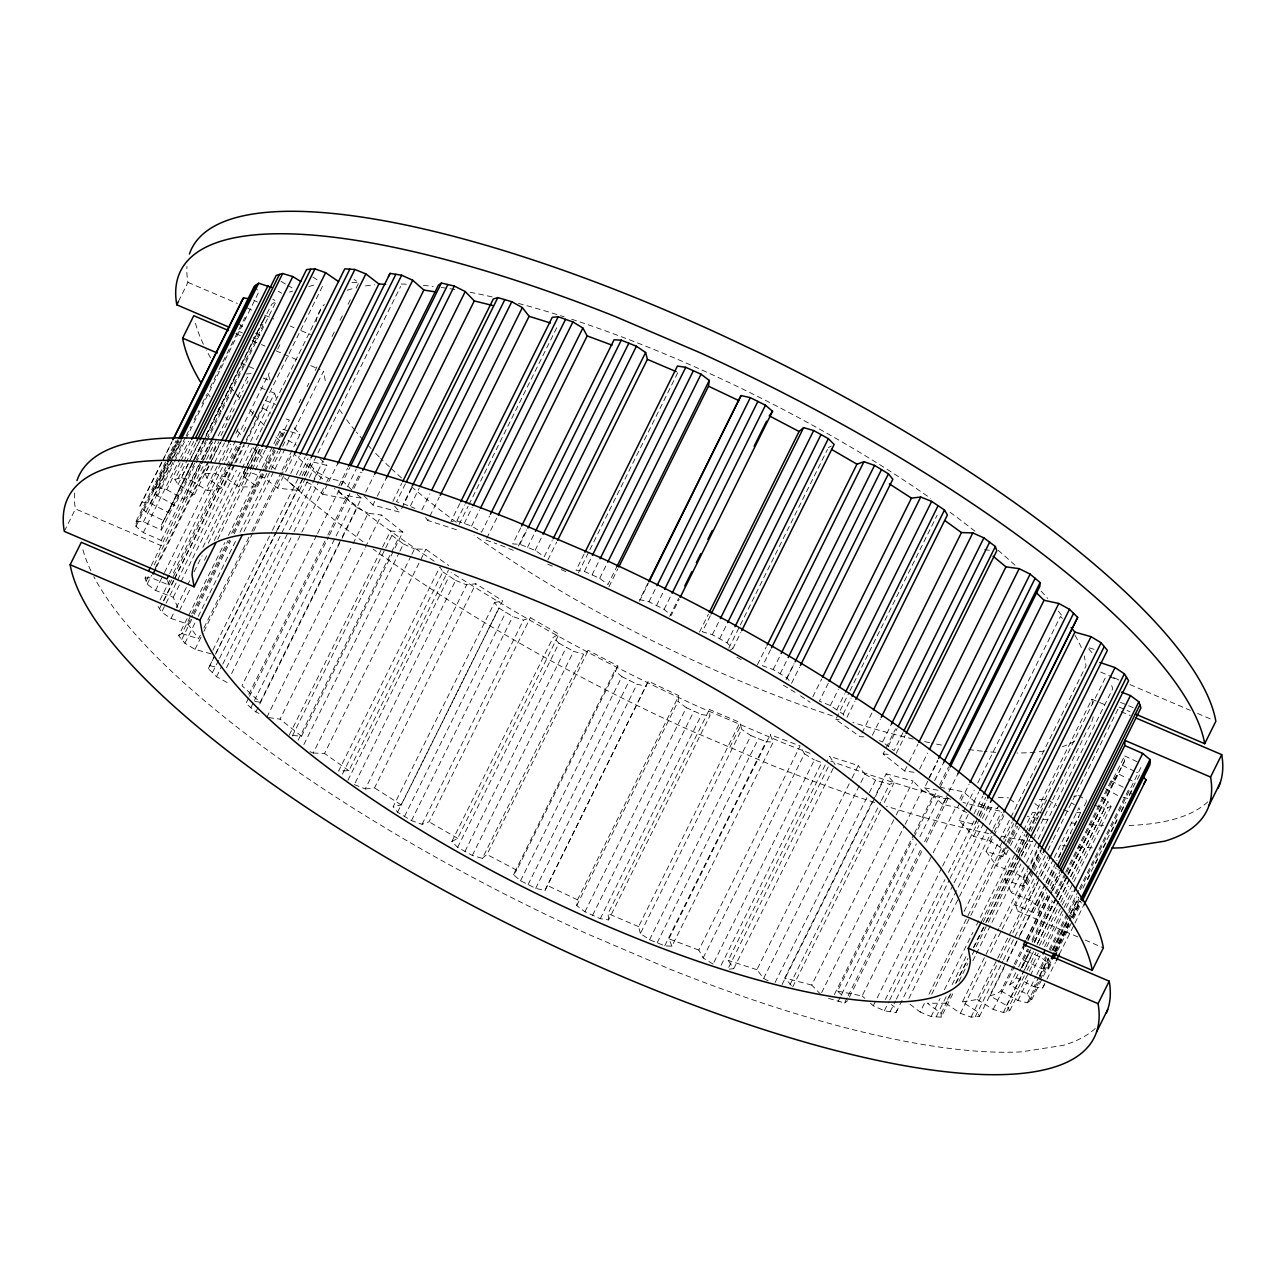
<?xml version="1.0" encoding="UTF-8"?>
<svg xmlns="http://www.w3.org/2000/svg" width="1286" height="1286" viewBox="0 0 1286 1286"><rect width="100%" height="100%" fill="white"/><g stroke="black" fill="none" stroke-linecap="round" stroke-linejoin="round"><path stroke-width="0.75" stroke-dasharray="5 3.75" d="M74.508 493.02A569.569 158.901 26.4 0 0 75.44 508.935L161.136 545.634L161.216 540.441L143.293 532.565L135.994 526.44L136.075 521.264L176.086 440.68M136.075 521.264L143.485 521.778L161.393 530.089L161.489 524.897L205.037 437.16M206.419 434.797L265.077 316.613L262.81 320.761L262.73 325.953L207.609 436.967M1021.679 968.004L1023.19 965.239L1023.27 960.047L1028.607 949.309M1023.543 944.503L1023.447 949.695L1041.371 957.572L1048.669 963.696L1048.588 968.872L1041.194 968.358L1023.27 960.047M1068.521 873.917L1124.511 761.103L1124.607 755.911L1138.946 762.566M329.457 535.153L347.236 499.338L347.445 495.657L361.495 498.148L341.931 537.548M671.935 946.207L668.881 938.796L770.218 734.676L773.272 742.07L671.935 946.207L664.733 945.837L649.575 939.745L640.38 933.507L741.717 729.387L739.932 722.491L709.406 709.47L709.92 715.82L608.583 919.94L600.257 918.686L584.953 911.79L576.723 905.569L577.494 899.798L678.831 695.678L648.337 681.178L544.959 890.459L535.683 888.353L520.541 880.781L513.452 874.705L614.788 670.569L618.1 666.052L588.265 650.362L583.699 654.236L482.363 858.373L472.316 855.447L457.655 847.361L451.852 841.542L553.173 637.406L558.96 634.207L530.379 617.666L523.402 620.173L512.776 616.492L498.904 608.053L494.483 602.62L393.162 806.74L397.567 812.189L411.456 820.613L422.065 824.294L429.042 821.802L530.379 617.666M576.723 905.569L678.06 701.433L678.831 695.678M544.959 890.459L648.337 681.178M870.493 1003.289L873.274 1005.748L884.334 1010.78L895.956 1012.612L897.483 1009.542L891.423 1004.559M998.804 805.406L997.293 808.476L985.671 806.644L974.611 801.612L963.455 791.806L940.725 787.402M64.3 531.375L75.44 508.935M178.497 301.342L187.933 282.341A569.569 158.901 26.4 0 1 186.984 266.427M193.977 459.858L163.756 520.75L145.945 512.037L139.901 506.154L172.147 441.42M139.901 506.154L161.714 462.622M162.615 460.822L171.488 442.931M136.043 523.852L168.032 459.391M168.932 457.591L177.822 439.683M206.065 442.593L174.944 505.269L157.615 495.93L152.954 490.4L166.28 463.539M167.18 461.754L177.838 440.262M135.994 526.44L168.884 460.195M169.768 458.395L178.658 440.487M155.156 488.889L167.598 463.828M168.482 462.028L179.156 440.551M152.954 490.4L157.342 487.378L180.458 440.825M145.945 512.037L171.713 460.115M172.597 458.33L181.487 440.423M142.167 502.022L150.655 503.405L181.76 440.744M143.485 521.778L174.591 459.102M175.475 457.318L185.248 437.61M186.148 435.825L190.585 426.872M194.138 419.702L198.591 410.748M202.143 403.595L206.596 394.641M210.148 387.472L218.138 371.365M219.038 369.564L226.143 355.241M227.027 353.457L234.148 339.134M235.033 337.334L242.138 323.011M243.038 321.227L244.806 317.642L248.391 319.298M157.615 495.93L173.61 463.699M174.494 461.899L185.168 440.423M186.052 438.622L258.936 291.793L255.448 287.646M143.293 532.565L179.735 459.15M180.635 457.35L188.624 441.243M157.342 487.378L166.762 489.628L180.088 462.767M180.988 460.967L190.762 441.275M220.356 442.416L194.588 494.338L178.079 484.549L174.896 479.485L182.885 463.378M183.785 461.578L194.443 440.101M178.111 478.569L195.89 442.754M174.896 479.485L181.326 477.653L190.215 459.745M191.1 457.945L199.105 441.837M178.079 484.549L188.737 463.056M189.621 461.256L199.41 441.564M205.921 435.359L262.81 320.761M194.861 458.073L205.535 436.581M150.655 503.405L168.273 512.455L203.831 440.825M204.715 439.04L269.61 308.319L271.876 304.171L276.281 301.133L272.809 299.268M161.393 530.089L206.724 438.767M206.95 440.809L276.281 301.133M161.216 540.441L200.327 461.658M201.211 459.858L210.1 441.95M181.326 477.653L191.469 480.707L201.243 460.999M202.143 459.215L211.033 441.307M166.762 489.628L183.737 499.225L200.616 465.194M201.516 463.41L212.174 441.918M177.886 607.603L173.256 597.315L155.574 590.435L147.167 584.182L145.077 578.073L146.861 574.504M151.298 565.551L202.915 461.465M203.751 459.89L212.688 441.773M146.122 581.127L149.674 573.974M154.127 565.02L205.68 461.16M206.564 459.375L247.459 377.007L248.503 380.061L246.719 383.63M147.167 584.182L151.619 575.244M155.172 568.074L217.382 442.722M220.951 435.568L234.277 408.707M238.73 399.753L243.167 390.799M156.554 566.965L209.007 461.32M209.891 459.52L218.781 441.612M233.811 464.905L222.253 488.182L206.901 478.119L205.262 473.65L211.483 461.111M212.383 459.327L221.272 441.42M206.901 478.119L224.552 442.898M155.574 590.435L163.579 574.312M164.463 572.527L228.474 443.59M191.469 480.707L207.448 490.657L230.564 444.104M235.901 433.35L238.553 427.981M277.663 349.197L280.332 343.828M169.639 573.62L224.761 462.59M225.645 460.806L269.321 372.811M160.059 599.903L169.832 580.211M173.385 573.042L225.838 467.397M226.722 465.612L236.495 445.904M243.617 431.582L246.285 426.213M251.606 415.474L254.274 410.105M145.077 578.073L151.234 577.703L169.077 585.114L237.508 447.223M245.24 469.406L243.472 472.991L243.52 476.801L257.409 486.896L238.939 486.928L224.278 476.817L228.731 467.863M229.615 466.079L239.389 446.371M159.496 608.744L173.723 580.082M174.607 578.298L239.501 447.576M163.949 600.433L173.723 580.742M174.607 578.957L229.728 467.927M230.612 466.143L240.386 446.451M234.711 463.105L245.369 441.612M246.253 439.828L323.59 284.045M200.327 635.139L198.542 638.708L188.029 624.192L170.974 618.421L161.618 612.2L176.729 581.754M177.613 579.97L244.276 445.663M245.176 443.879L262.955 408.064L260.833 404.608M173.256 597.315L236.367 470.178M239.919 463.024L249.693 443.332M250.577 441.532L274.577 393.194L269.288 391.121M202.883 547.273L241.125 470.242M242.025 468.442L252.699 446.949M256.252 439.78L322.063 307.193M170.974 618.421L175.41 609.468M176.311 607.683L189.637 580.822M194.073 571.868L202.079 555.745M208.3 543.222L246.526 466.223M247.41 464.423L256.3 446.515M246.124 467.622L256.798 446.129M243.52 476.801L258.647 446.355M238.939 486.928L258.502 447.528M179.574 610.368L190.248 588.875M204.458 560.23L207.126 554.861M214.248 540.538L248.905 470.708M249.805 468.908L259.579 449.216M250.288 469.711L260.962 448.219M217.704 539.284L251.477 471.239M252.361 469.454L263.035 447.962M255.335 470.017L265.109 450.309M211.081 653.867L194.99 649.334L184.895 643.241L178.609 635.67L224.841 542.547M228.394 535.394L261.283 469.133M262.167 467.348L279.946 431.533L283.258 429.411L288.803 431.148M178.609 635.67L181.921 633.548L190.81 615.64M191.71 613.856L228.152 540.441M231.705 533.272L263.71 468.811M264.594 467.027L274.368 447.319M275.252 445.535L283.258 429.411M188.029 624.192L192.466 615.238M193.35 613.454L229.808 540.04M233.361 532.87L276.024 446.917M276.908 445.133L289.35 420.056L283.676 418.143M181.76 639.463L193.302 616.171M194.202 614.386L230.644 540.972M234.197 533.803L276.072 449.296M282.293 436.758L284.962 431.389M299.188 402.743L300.956 399.158M307.177 386.62L308.961 383.051M315.183 370.513L316.967 366.928M332.077 336.482L334.746 331.113M340.067 320.375L342.735 315.006M348.072 304.252L350.74 298.882M356.077 288.144L358.746 282.775L354.116 279.4M305.538 478.006L299.316 490.545L277.567 488.117L264.53 478.054L268.083 470.885M268.983 469.101L277.856 451.193M184.895 643.241L197.337 618.18M198.221 616.38L236.447 539.397M240 532.227L270.221 471.351M271.121 469.551L281.779 448.075M282.663 446.274L285.331 440.905M243.986 531.456L274.207 470.58M275.108 468.779L323.574 371.124L325.647 382.906M203.879 627.97L250.995 533.063M251.879 531.279L281.216 472.187M282.1 470.387L299.879 434.588L293.594 426.984M194.99 649.334L202.995 633.226M203.879 631.426L252.779 532.951M253.663 531.15L291.89 454.151M277.567 488.117L284.672 473.778M285.572 471.994L294.462 454.087M289.864 475.225L287.196 480.594L299.316 490.545M290.749 473.425L299.365 456.032M296.294 474.855L305.184 456.948M212.865 650.282L271.523 532.099M272.423 530.314L307.981 458.684M302.114 475.772L310.103 459.649M227.172 682.528L216.53 676.709L208.316 668.624L214.553 656.085M215.437 654.285L275.879 532.533M276.763 530.732L303.432 477.026M304.316 475.225L311.437 461.561L326.917 465.436L319.812 479.758M208.316 668.624L276.763 531.391M277.647 529.607L303.432 477.669M304.316 475.884L311.437 461.561M306.422 476.222L317.095 454.73M317.98 452.945L400.653 286.408M212.415 672.658L218.652 660.136M219.536 658.336L308.415 479.276M309.315 477.492L313.752 468.538M314.057 479.019L322.947 461.111M216.53 676.709L221.851 665.971M222.751 664.171L288.514 531.665M289.414 529.88L317.851 472.573L309.653 464.487M226.481 667.772L293.144 533.481M294.028 531.681L318.912 481.543M231.609 673.575L300.94 533.915M301.84 532.115L325.84 483.777M326.724 481.977L328.509 478.408L343.298 481.591L351.512 489.709M306.647 482.234L311.389 484.388L322.545 494.194L327.866 483.44M328.766 481.655L337.655 463.748M338.781 485.851L347.67 467.943M340.951 485.385L349.84 467.477M316.645 535.314L241.977 685.727L260.158 702.285L341.047 539.332M317.529 533.529L340.645 486.976M341.529 485.176L343.298 481.591M347.413 486.88L356.302 468.972M248.777 694.408L326.998 536.841M327.882 535.04L347.445 495.657M322.545 494.194L347.124 499.032L351.576 490.079M352.46 488.278L360.466 472.171M248.568 698.089L245.915 703.458L255.866 711.897L260.56 714.244M249.468 696.305L328.573 536.937M353.875 488.391L361.88 472.267M250.883 707.686L253.551 702.317M254.435 700.516L352.219 503.549M255.866 711.897L341.192 540.007M342.076 538.207L357.203 507.777L347.236 499.338M365.69 492.104L373.679 475.997M266.829 717.347L352.171 545.441M353.055 543.656L368.166 513.21L381.379 515.011L402.872 532.082L393.982 549.99M394.593 506.154L399.866 512.182L372.94 505.028L376.509 497.875M377.393 496.075L386.282 478.167M268.726 717.604L280.043 719.147L364.485 549.042M365.385 547.241L381.379 515.011M392.857 501.347L401.73 483.44M405.395 483.825L396.506 501.733L401.746 503.276M411.488 487.683L403.482 503.79L414.992 508.372M289.237 735.142L390.558 531.005L402.872 532.082M401.65 508.597L412.308 487.105M292.388 735.913L384.819 549.701M385.72 547.9L391.941 535.362L390.558 531.005M410.459 505.864L419.349 487.957M298.143 740.222L397.695 539.67M292.758 735.447L301.551 736.219L393.098 551.79M303.882 744.53L398.998 552.932M399.882 551.147L403.45 543.978L391.941 535.362M421.904 509.931L429.91 493.824M456.466 529.736L427.756 520.428L439.314 497.152M310.022 751.651L313.189 753.066L410.973 556.099M411.858 554.298L414.526 548.929L425.875 549.299L448.637 565.47M313.189 753.066L324.538 753.435L425.875 549.299M459.825 503.517L450.936 521.425L456.868 520.894L471.576 526.07L481.559 532.179L489.548 516.056M456.868 520.894L464.873 504.787M459.134 524.366L468.024 506.459M468.924 504.659L557.803 325.599M464.23 523.482L472.219 507.375M342.397 774.204L442.834 571.852L439.908 566.901L338.588 771.037L348.924 770.684L448.476 570.132M471.576 526.07L479.582 509.947M347.911 780.297L449.248 576.16M355.225 782.804L455.662 580.468L442.834 571.852M486.751 538.255L497.425 516.779M354.325 784.605L365.288 788.961L466.625 584.825L475.884 583.748L502.633 600.819L401.296 804.956L393.162 806.74M365.288 788.961L374.547 787.884L475.884 583.748M520.717 527.807L512.728 543.93L519.93 544.299L535.089 550.392L544.283 556.613L552.289 540.506M518.451 545.955L526.44 529.848M519.93 544.299L527.051 529.977M527.517 547.338L535.506 531.231M397.567 812.189L498.904 608.053M535.089 550.392L542.21 536.069M404.511 816.401L505.848 612.265M411.456 820.613L512.776 616.492M547.852 559.924L556.742 542.017M422.065 824.294L523.402 620.173M584.085 554.073L576.08 570.18L584.407 571.434L599.71 578.346L607.94 584.567L616.83 566.66M578.362 572.945L589.036 551.469M589.92 549.669L677.915 372.393M584.407 571.434L591.528 557.111M451.852 841.542L457.639 838.343L558.96 634.207M592.058 574.89L599.18 560.567M457.655 847.361L558.992 643.225L553.173 637.406M599.71 578.346L606.831 564.024M464.985 851.396L566.322 647.26M472.316 855.447L573.652 651.311L583.699 654.236M608.953 586.754L617.827 568.846M482.363 858.373L486.928 854.499L588.265 650.362M647.71 583.555L639.705 599.662L648.996 601.784L664.123 609.355L671.212 615.431L679.217 599.308M639.431 601.237L648.321 583.346M648.996 601.784L656.101 587.445M513.452 874.705L516.763 870.172L618.1 666.052M656.551 605.561L663.672 591.239M520.541 880.781L621.877 676.645L614.788 670.569M664.123 609.355L671.228 595.016M528.112 884.575L629.449 680.439M669.684 616.38L678.574 598.472M535.683 888.353L637.004 684.216L646.295 686.338M699.52 632.053L708.409 614.145M710.306 615.656L702.301 631.764L712.348 634.689L727.008 642.775L732.827 648.594L728.487 650.989M712.348 634.689L719.469 620.366M719.678 638.74L726.799 624.401M584.953 911.79L686.29 707.654L678.06 701.433M727.008 642.775L734.129 628.452M592.605 915.246L693.942 711.11M728.808 648.208L739.482 626.716M740.366 624.932L827.477 449.441M732.827 648.594L740.816 632.487M600.257 918.686L701.593 714.566L709.92 715.82M608.583 919.94L608.085 913.607L709.406 709.47M757.406 664.749L766.295 646.842M770.603 649.719L762.598 665.826L773.224 669.508L787.096 677.947L791.517 683.38L799.506 667.273M640.38 933.507L638.595 926.627L739.932 722.491M729.853 747.311L740.993 724.854M773.224 669.508L781.213 653.401M780.152 673.735L787.273 659.413M649.575 939.745L750.911 735.608L741.717 729.387M786.035 679.812L794.041 663.689M787.096 677.947L794.218 663.624M657.162 942.783L758.483 738.662M664.733 945.837L766.07 741.7L773.272 742.07M812.784 696.883L821.674 678.976M828.264 683.268L819.375 701.175L830.338 705.532L843.166 714.148L845.111 717.443M713.087 964.066L703.12 957.957L698.812 950.081L800.133 745.944L770.218 734.676M703.12 957.957L804.441 753.821L801.001 747.52M830.338 705.532L838.343 689.425M836.752 709.84L844.757 693.717M713.971 962.282L814.424 759.93L821.77 762.518L720.449 966.654M863.903 736.83L860.125 736.701L835.755 719.453L849.082 692.591M849.966 690.807L937.076 515.316M843.166 714.148L851.171 698.025M846.976 717.299L854.981 701.191M828.248 766.89L727.796 969.226L733.727 968.712L728.197 960.401L827.75 759.849M733.727 968.712L834.18 766.36M861.909 733.116L872.567 711.64M872.374 735.27L880.363 719.163M768.176 980.913L763.643 978.405L756.907 969.708L851.123 779.895M852.023 778.11L858.244 765.572L829.534 756.264L835.064 764.575M763.643 978.405L864.98 774.268L858.244 765.572M902.949 732.731L894.059 750.638L882.55 742.022L891.439 724.114M914.057 772.275L904.621 770.989L883.128 753.918L895.57 728.84M888.304 746.33L897.194 728.423M775.088 982.488L868.42 794.475M869.32 792.674L875.541 780.136L889.494 784.267L894.043 782.869L886.134 773.818L875.461 795.311M791.388 985.494L784.798 977.955L874.576 797.095M896.326 753.21L905.215 735.303M782.065 984.546L874.512 798.317M875.412 796.532L882.517 782.21M789.942 984.819L880.605 802.175M881.489 800.39L889.494 784.267M792.706 986.989L880.701 809.73M884.27 802.56L894.043 782.869M904.621 770.989L908.173 763.82M909.057 762.035L917.947 744.128M820.757 994.448L811.723 985.092L895.281 816.787M896.165 814.986L913.06 780.972L886.134 773.818M919.603 769.205L927.608 753.082M821.641 992.647L904.315 826.126M905.199 824.326L922.094 790.311L913.06 780.972M928.797 778.223L937.687 760.315M966.622 812.591L957.491 807.592L942.702 804.409L924.505 787.852L937.848 760.99M934.665 780.65L943.554 762.759M834.341 994.576L913.446 835.209M914.346 833.424L933.009 795.825L945.933 798.831L948.988 796.564L925.888 843.118M939.648 784.878L948.538 766.97M841.88 995.219L837.54 991.104L913.092 838.906M913.992 837.106L937.092 790.552M940.339 786.775L949.229 768.867M838.134 1001.456L840.803 996.087M841.687 994.287L916.355 843.873M919.908 836.72L939.471 797.32M942.702 804.409L948.023 793.655M948.923 791.871L957.813 773.963M828.554 998.386L844.597 1002.967L847.265 997.582M848.149 995.798L921.049 848.969M924.602 841.8L945.933 798.831M849.435 997.116L922.319 850.287M837.54 991.104L862.134 995.943L932.35 854.483M933.234 852.698L956.35 806.129M959.903 798.976L963.455 791.806M957.491 807.592L960.16 802.223M961.06 800.439L969.049 784.315M1003.9 815.613L986.121 851.412L1002.742 856.589L1006.054 854.467L999.769 846.879L989.673 840.803L973.582 836.27L959.083 820.564L965.304 808.042M966.188 806.242L974.193 790.134M977.746 782.965L1060.42 616.444L1063.152 619.145M969.917 809.842L978.807 791.935M873.274 1005.748L941.722 867.873M942.606 866.073L974.611 801.612M974.016 813.893L982.906 795.986M885.347 999.592L944.905 879.624M948.457 872.455L976.026 816.948M976.91 815.147L985.799 797.24M959.083 820.564L974.563 824.439L986.121 801.162M979.016 816.144L987.005 800.021M884.334 1010.78L888.787 1001.826M889.671 1000.042L949.229 880.058M950.113 878.274L979.45 819.182M980.334 817.398L985.671 806.644M973.582 836.27L978.919 825.532M982.472 818.362L989.577 804.039M890.153 1011.696L895.49 1000.942M896.374 999.158L953.264 884.559M954.148 882.775L991.49 807.56M895.956 1012.612L997.92 807.206M908.88 998.434L958.649 898.158M959.549 896.374L992.438 830.113M993.322 828.329L1001.328 812.222M989.673 840.803L993.226 833.633M994.11 831.849L1003 813.942M964.13 911.42L998.45 842.282M999.351 840.497L1010.008 819.005M1010.892 817.221L1086.043 665.826L1084.323 656.005M999.769 846.879L1012.227 821.818M952.765 993.869L941.207 1017.146L931.112 1016.535L920.133 1012.082L925.47 1001.328M929.022 994.174L1002.807 845.545M1003.691 843.761L1014.365 822.268M931.707 994.271L969.933 917.288M970.817 915.487L1006.472 843.52M1007.26 842.073L1016.245 823.812M1017.531 854.692L1005.089 879.769L1022.499 886.118L1027.273 884.848L1023.045 877.936L1013.706 871.715L996.65 865.944L1007.308 844.452M1008.208 842.668L1016.197 826.544M1002.742 856.589L1008.079 845.834M1008.963 844.05L1017.853 826.142M1006.054 854.467L1009.606 847.313M1010.491 845.513L1019.38 827.605M931.112 1016.535L940.002 998.627M944.438 989.673L972.891 932.382M976.444 925.213L1011.117 855.383M1014.67 848.213L1022.659 832.106M1023.56 830.322L1032.449 812.414L1042.528 813.009M981.186 922.191L1024.749 834.453M1025.633 832.669L1091.894 699.198L1106.523 705.435M936.16 1016.84L946.817 995.348M952.154 984.61L967.265 954.164M983.276 921.933L1014.381 859.273M1017.933 852.104L1027.707 832.412M1028.607 830.611L1037.497 812.704M1018.432 852.907L1028.205 833.199M1029.089 831.415L1106.426 675.632M941.207 1017.146L941.143 1013.336L927.254 1003.225L945.724 1003.209L950.177 994.255M955.498 983.517L967.956 958.44M973.277 947.702L984.835 924.425M985.719 922.625L1018.608 856.38M1019.509 854.579L1030.166 833.103M1031.067 831.303L1035.503 822.349M1036.387 820.564L1043.509 806.242M1044.393 804.441L1047.061 799.072L1038.702 799.699M941.143 1013.336L950.917 993.644M956.254 982.89L967.811 959.613M974.032 947.091L985.59 923.798M986.475 922.014L1028.253 837.861M958.986 981.331L967.876 963.423M972.312 954.469L987.423 924.039M988.307 922.239L1020.312 857.778M1021.197 855.994L1029.202 839.871M1013.706 871.715L1029.7 839.485M972.827 960.883L975.495 955.514M976.379 953.714L1020.859 864.144M1024.412 856.974L1032.417 840.851M1033.301 839.051L1087.554 729.757A427.177 119.18 26.4 0 0 1093.518 715.129M1032.481 871.008L1015.602 905.022L1033.446 912.433L1039.586 912.047L1037.497 905.939L1029.089 899.702L1011.423 892.805L1025.633 864.16M1026.533 862.376L1037.191 840.883M1038.091 839.099L1112.744 688.685L1110.654 682.561M1023.045 877.936L1037.272 849.29M945.724 1003.209L960.385 1013.32L971.043 1017.113L979.402 1016.487L977.633 1011.857L962.41 1001.955L998.852 928.54M999.736 926.756L1027.289 871.233M1030.858 864.079L1038.847 847.956M1022.499 886.118L1028.72 873.58M1032.272 866.41L1040.278 850.303M1025.167 881.392L1031.388 868.854M1032.272 867.069L1040.278 850.962M960.385 1013.32L987.053 959.597M990.606 952.428L1001.264 930.951M1002.164 929.151L1031.501 870.059M1032.385 868.275L1041.274 850.367M1033.381 869.207L1041.371 853.1M1027.273 884.848L1033.494 872.326M1034.394 870.526L1042.383 854.418M1077.845 936.915L1017.692 911.147L1047.029 852.055M1047.913 850.271L1052.35 841.317M1053.25 839.517L1060.355 825.194M1061.239 823.41L1118.129 708.811M962.41 1001.955L977.215 999.479L996.779 960.079M997.663 958.295L1038.558 875.927M1039.442 874.142L1048.331 856.235M1029.089 899.702L1039.747 878.225M1040.647 876.425L1048.637 860.318M971.043 1017.113L999.495 959.806M1000.379 958.022L1011.937 934.745M1012.821 932.945L1037.722 882.807M1041.274 875.653L1049.28 859.53M975.222 1016.792L1002.775 961.285M1003.402 959.935L1040.117 886.086M1043.412 879.351L1053.443 859.225M1054.343 857.44L1078.954 807.721L1080.738 812.35L1056.738 860.704M979.402 1016.487L1006.07 962.764M1006.954 960.98L1018.512 937.703M1019.396 935.903L1045.18 883.98M1046.065 882.196L1055.838 862.488M977.215 999.479L993.194 1009.43L1003.337 1012.484L1009.783 1010.635L1006.6 1005.588L990.075 995.798L1006.086 963.568M1006.97 961.767L1019.412 936.706M1020.296 934.906L1045.197 884.768M1046.081 882.984L1054.086 866.86M1058.523 857.907L1062.975 848.953M1066.528 841.8L1070.965 832.846M1074.517 825.676L1078.97 816.723M1084.307 805.984L1086.975 800.615M1033.446 912.433L1044.103 890.941M1047.656 883.771L1055.661 867.664M1037.497 905.939L1047.27 886.247M1048.17 884.463L1056.16 868.339M1038.541 908.993L1046.547 892.886M1050.099 885.716L1058.105 869.609M1026.212 939.134L1050.26 890.571M1051.096 888.996L1059.15 872.664M990.075 995.798L996.537 993.949L1000.926 990.911L1013.384 965.834M1014.268 964.05L1023.158 946.142M1026.71 938.989L1048.042 896.004M1051.594 888.851L1059.6 872.728M993.194 1009.43L1014.525 966.461M1015.41 964.661L1024.299 946.769M1027.868 939.6L1059.857 875.139M1027.9 940.741L1051.9 892.388M1052.784 890.603L1060.789 874.48M1000.926 990.911L1017.901 1000.508L1027.321 1002.758L1031.71 999.736L1027.064 994.207L1009.719 984.867L1017.724 968.744M1018.608 966.959L1027.498 949.052M1031.935 940.098L1051.498 900.698M1055.05 893.545L1064.824 873.837M1065.724 872.053L1111.056 780.731L1115.46 777.692L1117.727 773.545L1126.536 778.062M1032.16 942.14L1052.607 900.956M1056.16 893.786L1065.933 874.094M1066.833 872.31L1124.607 755.911M1009.719 984.867L1014.124 981.829L1020.827 968.728M1021.727 966.927L1029.716 950.82M1034.169 941.866L1055.501 898.882M1056.385 897.098L1067.058 875.605M1067.943 873.821L1117.727 773.545M1021.807 967.602L1030.697 949.695M1034.249 942.525L1067.139 876.28M1068.023 874.48L1124.511 761.103M1023.19 965.239L1030.295 950.917M1034.748 941.963L1056.079 898.978M1056.963 897.194L1067.637 875.702M1006.6 1005.588L1033.269 951.865M1037.706 942.911L1058.153 901.727M1059.037 899.943L1069.711 878.451M1070.595 876.666L1107.921 801.451L1101.33 797.545M1003.337 1012.484L1023.785 971.3M1024.669 969.515L1033.558 951.608M1037.111 944.438L1058.442 901.47M1059.342 899.67L1070 878.193M1070.9 876.393L1104.674 808.347L1111.104 806.515L1107.921 801.451M1006.552 1011.568L1026.115 972.168M1027 970.383L1035.889 952.476M1039.442 945.306L1059.889 904.122M1060.773 902.338L1068.779 886.215M1072.331 879.061L1107.889 807.431M1009.783 1010.635L1028.446 973.036M1029.33 971.252L1038.22 953.344M1042.673 944.39L1061.336 906.791M1062.22 904.99L1072.894 883.498M1073.778 881.714L1111.104 806.515M1017.901 1000.508L1029.459 977.231M1030.343 975.447L1040.133 955.739M1044.57 946.785L1072.122 891.278M1046.708 946.817L1062.702 914.587M1066.255 907.434L1074.26 891.311M1027.064 994.207L1035.953 976.299M1036.837 974.515L1045.727 956.607M1049.28 949.438L1078.616 890.346M1079.501 888.562L1128.385 790.07L1133.046 795.6M1041.194 968.358L1046.515 957.62M1050.083 950.45L1067.862 914.635M1068.746 912.851L1076.752 896.728M1080.304 889.574L1142.515 764.222M1016.39 977.682L1034.008 986.716L1038.461 977.762M1039.345 975.978L1048.235 958.07M1051.787 950.917L1069.566 915.102M1070.45 913.301L1078.456 897.194M1082.908 888.24L1086.461 881.071M1087.345 879.286L1094.45 864.964M1095.351 863.163L1117.566 818.41M1121.119 811.241L1125.572 802.287M1129.124 795.118L1135.345 782.595L1128.304 778.978M1039.618 976.299L1048.508 958.392M1052.945 949.438L1067.171 920.792M1070.724 913.623L1078.729 897.515M1087.618 879.608L1090.287 874.239M1095.624 863.485L1098.292 858.116M1103.613 847.378L1106.282 842.008M1111.618 831.254L1116.955 820.516M1121.392 811.562L1124.945 804.393M1129.397 795.439L1132.95 788.286M1137.403 779.332L1140.055 773.963L1136.503 772.211M1027.321 1002.758L1037.979 981.266M1038.879 979.482L1049.537 957.99M1053.089 950.82L1068.216 920.39M1069.1 918.59L1078.874 898.898M1029.523 1001.247L1039.297 981.539M1040.181 979.755L1049.971 960.063M1054.407 951.11L1068.634 922.448M1069.518 920.663L1079.292 900.972M1054.89 951.158L1070.9 918.927M1071.785 917.127L1079.79 901.02M1031.71 999.736L1050.389 962.121M1055.71 951.383L1069.052 924.521M1072.604 917.352L1080.61 901.245M1048.637 966.284L1051.305 960.915M1055.742 951.962L1069.068 925.1M1072.637 917.931L1080.626 901.824M1048.588 968.872L1052.141 961.703M1057.478 950.965L1072.588 920.519M1073.472 918.734L1081.478 902.627M1034.008 986.716L1042.512 988.114L1046.306 980.671M1046.949 979.16L1055.436 962.491M1059.391 954.099L1074.099 924.875M1075 923.091L1083.391 905.746M161.489 524.897L163.756 520.75M168.273 512.455L170.54 508.308L174.944 505.269M1042.512 988.114L1044.779 983.967M974.563 824.439L976.347 821.513M844.597 1002.967L847.667 1000.701M183.737 499.225L188.142 496.187L194.588 494.338M828.361 447.657L831.254 446.065M289.463 292.051L292.694 291.134M308.785 286.521L315.231 284.672M207.448 490.657L222.253 488.182M1073.714 796.725L1076.945 795.809M494.483 602.62L502.633 600.819M205.262 473.65L213.621 473.023L224.278 476.817M1076.559 812.672L1080.738 812.35M246.414 373.953L251.027 373.663M835.755 719.453L839.195 719.34M352.01 282.357L358.746 282.775M243.472 472.991L253.551 473.586L264.53 478.054M998.322 797.288L1008.433 797.883M984.449 549.781L989.738 550.247M883.128 753.918L890.153 754.528M924.505 787.852L938.555 790.343M254.885 701.352L260.158 702.285M811.723 985.092L784.798 977.955M1122.999 797.272L1128.658 798.622M210.1 665.698L217.848 667.627M756.907 969.708L728.197 960.401M1094.531 805.293L1104.674 808.347M1089.306 647.855L1094.836 649.575M290.652 431.71L299.879 434.588M181.921 633.548L198.542 638.708M485.867 540.056L496.91 543.93M698.812 950.081L668.881 938.796M1063.49 809.81L1068.827 811.707M1109.898 676.902L1118.611 680.069M265.238 400.525L275.686 404.334M260.447 387.681L267.52 390.43M455.662 580.468L466.625 584.825M500.592 545.232L514.095 550.649M547.756 564.184L552.819 566.226M750.911 735.608L766.07 741.7M638.595 926.627L608.085 913.607M1120.492 702.365L1134.766 708.297M263.26 378.02L270.398 380.977L268.308 374.853M187.933 282.341L237.283 303.416M264.707 315.134L273.854 319.024M290.314 326.065L293.964 327.625M301.278 330.743L310.424 334.649M1100.671 672.08L1111.634 676.757M1113.467 677.545L1118.949 679.892M1129.928 684.57L1190.257 710.338M1197.571 713.457L1212.2 719.694M235.82 333.653L241.302 336M252.281 340.677L259.595 343.796M261.428 344.584L265.077 346.143M276.04 350.821L297.982 360.193M310.778 365.658L319.925 369.564M1121.151 711.688L1130.281 715.579M1119.029 707.011L1129.96 711.705M238.762 331.338L242.411 332.913M253.342 337.591L256.991 339.15M240.964 363.134L253.728 368.6M1085.143 940.034L1103.372 947.846M255.384 333.154L260.753 335.517M879.383 740.607L882.55 742.022M403.45 543.978L414.526 548.929M561.259 569.618L568.074 572.688M686.29 707.654L701.593 714.566M577.494 899.798L547.016 885.315M247.266 307.917L252.619 310.521M1122.244 765.25L1134.718 771.343M357.203 507.777L368.166 513.21M621.877 676.645L637.004 684.216M516.763 870.172L486.928 854.499M922.094 790.311L933.009 795.825M253.744 300.185L257.28 301.985M1111.056 780.731L1123.192 787.273M317.851 472.573L328.509 478.408M736.83 657.194L741.717 659.879M558.992 643.225L573.652 651.311M457.639 838.343L429.042 821.802M864.98 774.268L875.541 780.136M278.274 291.247L281.666 293.176M1105.655 788.704L1119.238 796.372M281.055 281.393L286.006 284.335M287.662 285.315L294.269 289.221M287.903 440.134L296.327 445.197M783.367 685.181L797.272 693.62M401.296 804.956L374.547 787.884M804.441 753.821L814.424 759.93M1078.552 795.343L1086.541 800.326M1071.351 802.769L1074.389 804.763M312.852 277.004L318.992 281.023M262.955 408.064L270.735 413.256M800.487 695.79L810.116 702.252M348.924 770.684L324.538 753.435M1048.685 800.197L1056.835 805.808M1034.764 803.589L1040.937 808.074M301.551 736.219L280.043 719.147M1009.88 799.008L1017.13 804.586M910.006 1004.253L920.133 1012.082M238.778 323.525L244.629 328.428M357.219 494.531L361.495 498.148M862.134 995.943L864.915 998.402M338.459 490.802L347.124 499.032M320.069 458.668L326.917 465.436M363.906 495.689L372.94 505.028M1088.712 648.803L1093.743 654.879M986.121 851.412L996.65 865.944M279.946 431.533L283.081 435.327M425.505 517.535L427.756 520.428M1005.089 879.769L1011.423 892.805M158.098 606.429L161.618 612.2M1015.602 905.022L1017.692 911.147M274.577 393.194L276.683 399.303M167.501 580.516L169.077 585.114M1091.894 699.198L1093.277 707.043M1074.582 741.202A427.177 119.18 26.4 0 1 1062.381 746.684M1044.136 751.04A427.177 119.18 26.4 0 1 1036.95 751.972M1035.069 752.165A427.177 119.18 26.4 0 1 1016.985 753.033M995.718 752.342A427.177 119.18 26.4 0 1 984.32 751.394M982.375 751.201A427.177 119.18 26.4 0 1 968.358 749.497M941.497 745.076A427.177 119.18 26.4 0 1 931.578 743.115M929.569 742.697A427.177 119.18 26.4 0 1 923.493 741.379M913.221 739.048A427.177 119.18 26.4 0 1 852.891 722.491M832.331 715.868A427.177 119.18 26.4 0 1 474.02 535.121M456.353 522.309A427.177 119.18 26.4 0 1 411.456 486.655M401.473 477.91A427.177 119.18 26.4 0 1 390.944 468.281M389.417 466.85A427.177 119.18 26.4 0 1 380.64 458.346M379.225 456.948A427.177 119.18 26.4 0 1 372.41 449.971M371.091 448.589A427.177 119.18 26.4 0 1 367.266 444.49M363.327 440.15A427.177 119.18 26.4 0 1 356.399 432.144M355.081 430.553A427.177 119.18 26.4 0 1 346.545 419.654M342.221 413.61A427.177 119.18 26.4 0 1 340.211 410.652M1095.254 1028.478A569.569 158.901 26.4 0 1 1063.152 1045.357L1021.341 1051.852A569.569 158.901 26.4 0 1 670.954 969.564L586.078 933.331A569.569 158.901 26.4 0 1 93.798 576.61M90.904 570.839A569.569 158.901 26.4 0 1 82.336 547.322M1207.731 801.901A569.569 158.901 26.4 0 1 1126.632 825.548M1103.468 825.371A569.569 158.901 26.4 0 1 1088.969 824.551M1074.855 823.297A569.569 158.901 26.4 0 1 1071.109 822.911M1047.752 819.873A569.569 158.901 26.4 0 1 1039.667 818.619M1037.625 818.282A569.569 158.901 26.4 0 1 1027.305 816.497M999.994 811.128A569.569 158.901 26.4 0 1 962.925 802.416M950.836 799.265A569.569 158.901 26.4 0 1 830.901 761.119M810.1 753.355A569.569 158.901 26.4 0 1 783.431 742.986L698.555 706.737A569.569 158.901 26.4 0 1 451.129 572.27M434.17 561.178A569.569 158.901 26.4 0 1 334.44 488.567M322.641 478.89A569.569 158.901 26.4 0 1 294.992 454.89M279.528 440.471A569.569 158.901 26.4 0 1 275.509 436.597M264.241 425.312A569.569 158.901 26.4 0 1 254.451 415.008M253.117 413.545A569.569 158.901 26.4 0 1 249.162 409.189M239.26 397.76A569.569 158.901 26.4 0 1 229.776 385.961M210.615 357.829A569.569 158.901 26.4 0 1 206.274 350.017M203.381 344.246A569.569 158.901 26.4 0 1 194.813 320.728M1092.312 847.828A569.569 158.901 26.4 0 1 1077.813 847.008M1067.412 846.124A569.569 158.901 26.4 0 1 1059.953 845.352M1032.578 841.719A569.569 158.901 26.4 0 1 1001.955 836.286M988.854 833.585A569.569 158.901 26.4 0 1 886.359 806.209M874.705 802.496A569.569 158.901 26.4 0 1 772.291 765.443L687.399 729.194A569.569 158.901 26.4 0 1 373.053 549.026M362.99 541.663A569.569 158.901 26.4 0 1 283.836 477.331M275.252 469.438A569.569 158.901 26.4 0 1 251.654 446.29M240.643 434.555A569.569 158.901 26.4 0 1 236.737 430.199M228.12 420.217A569.569 158.901 26.4 0 1 225.789 417.403M221.305 411.841A569.569 158.901 26.4 0 1 218.636 408.418M209.939 396.57A569.569 158.901 26.4 0 1 207.657 393.243M316.099 321.821A427.177 119.18 26.4 0 1 324.345 304.348M347.236 290.266A427.177 119.18 26.4 0 1 354.888 288.032M365.497 285.926A427.177 119.18 26.4 0 1 374.547 284.801M401.328 284.013A427.177 119.18 26.4 0 1 408.418 284.286M423.367 285.379A427.177 119.18 26.4 0 1 433.173 286.424M441.259 287.469A427.177 119.18 26.4 0 1 456.562 289.8M470.097 292.26A427.177 119.18 26.4 0 1 492.281 296.953M518.467 303.432A427.177 119.18 26.4 0 1 564.152 316.806M571.643 319.217A427.177 119.18 26.4 0 1 930.646 498.357M950.129 512.31A427.177 119.18 26.4 0 1 976.653 532.565M998.161 550.312A427.177 119.18 26.4 0 1 1015.618 565.808M1041.097 591.11A427.177 119.18 26.4 0 1 1047.72 598.424M1058.346 611.123A427.177 119.18 26.4 0 1 1063.088 617.312M1075.064 635.364A427.177 119.18 26.4 0 1 1082.04 649.157"/><path stroke-width="1.5" d="M1061.673 872.696L1124.784 745.558L1124.864 740.366L1210.56 777.065L1221.7 754.625L1135.779 717.926M1124.784 745.558L1142.707 753.435L1150.005 759.56L1149.925 764.736L1082.362 900.827M993.097 556.243L1005.957 566.853L1019.171 568.653L1030.134 574.103L1040.085 582.542L1039.892 586.223L950.113 767.067M618.727 567.046L708.506 386.202L709.277 380.431L701.047 374.21L685.743 367.314L677.417 366.06L584.969 552.289M649.205 581.545L741.041 395.541L750.317 397.647L765.459 405.219L772.548 411.295L680.101 597.524M388.517 276.458L390.044 273.388L401.666 275.22L412.726 280.252L423.866 290.057L435.52 291.89M229.647 327.448L176.777 304.798L178.497 301.342M1025.312 940.918L1023.543 944.503L1109.223 981.202L1098.067 1003.659A569.569 158.901 26.4 0 1 617.489 974.547A569.569 158.901 26.4 0 1 70.151 564.731L81.291 542.29L166.971 578.989L168.755 575.405M200.407 381.862A569.569 158.901 26.4 0 1 182.628 338.154L193.768 315.697L228.506 330.534M172.79 439.908L242.363 299.959M173.272 439.346L243.488 297.886L248.584 298.722M178.722 438.478L254.29 286.264L258.679 283.241L271.491 287.405M180.04 438.751L256.477 284.753M181.342 439.024L258.679 283.241M191.646 439.49L268.099 285.492M195.327 438.301L276.217 275.365L282.663 273.516L292.806 276.57L300.795 281.538M196.774 440.969L279.448 274.432M199.989 440.037L282.663 273.516M211.033 441.307L292.806 276.57M148.629 570.92L150.414 567.335M153.002 574.119L155.67 568.75M222.156 439.619L306.598 269.513L314.957 268.887L325.615 272.68L338.652 281.666M225.436 441.098L310.778 269.208M228.731 442.577L314.957 268.887M240.289 444.586L325.615 272.68M256.798 446.129L344.793 268.854L354.888 269.465L365.867 273.918L378.904 283.981L385.639 284.383M261.846 446.435L349.84 269.16M76.967 480.594A569.569 158.901 26.4 0 1 513.709 520.557L598.601 556.806A569.569 158.901 26.4 0 1 1103.372 947.846L1092.232 970.303A569.569 158.901 26.4 0 0 544.894 560.487A569.569 158.901 26.4 0 0 64.3 531.375L194.106 586.802L215.919 542.869M265.993 448.525L354.888 269.465M278.757 449.409L365.867 273.918M981.186 922.191L968.262 948.232L970.335 960.015A427.177 119.18 26.4 0 1 609.146 926.965A427.177 119.18 26.4 0 1 202.015 631.956L199.957 620.173L242.218 535.04M294.462 454.087L378.904 283.981M300.265 454.247L390.044 273.388M306.068 455.164L395.847 274.304M311.003 457.864L401.666 275.22M323.831 459.327L412.726 280.252M337.655 463.748L423.866 290.057M348.554 466.159L438.333 285.299L441.403 283.033L454.328 286.055L465.243 291.552L474.277 300.908L492.458 305.457M350.74 465.693L441.403 283.033M357.203 467.188L447.866 284.544M362.765 470.483L454.328 286.055M374.58 474.196L465.243 291.552M386.282 478.167L474.277 300.908M402.631 481.655L493.294 299.011L497.843 297.596L511.796 301.728L522.357 307.595L529.093 316.292L550.44 323.011M406.28 482.041L497.843 297.596M412.372 485.883L504.819 299.654M420.249 486.156L511.796 301.728M431.678 490.239L522.357 307.595M440.198 495.351L529.093 316.292M460.709 501.733L552.273 317.288L558.204 316.774L572.913 321.934L582.88 328.043L587.188 335.919L612.056 345.162M465.757 503.003L558.204 316.774M473.119 505.575L565.551 319.346M480.466 508.163L572.913 321.934M490.448 514.271L582.88 328.043M498.309 514.979L587.188 335.919M521.618 526.022L614.065 339.793L621.267 340.163L636.425 346.255L645.62 352.493L647.405 359.373L557.626 540.233M527.935 528.176L621.267 340.163M535.506 531.231L628.838 343.217M543.094 534.285L636.425 346.255M553.173 538.721L645.62 352.493M592.412 555.327L685.743 367.314M600.064 558.783L693.395 370.754M607.715 562.223L701.047 374.21M616.83 566.66L709.277 380.431M648.594 581.754L741.041 395.541M656.985 585.66L750.317 397.647M664.557 589.454L757.888 401.425M672.128 593.232L765.459 405.219M684.795 585.934L691.9 571.611M696.337 562.657L700.79 553.703M707.895 539.381L712.348 530.427M754.126 446.258L766.569 421.197M709.293 612.361L799.072 431.501L803.637 427.627L813.684 430.553L828.345 438.639L834.148 444.458L741.717 630.687M711.19 613.856L803.637 427.627M720.353 618.582L813.684 430.553M727.683 622.617L821.015 434.604M735.013 626.668L828.345 438.639M767.179 645.058L856.958 464.198L863.935 461.706L874.544 465.387L888.433 473.811L892.838 479.26L800.406 665.489M771.487 647.919L863.935 461.706M781.213 653.401L874.544 465.387M788.157 657.612L881.489 469.599M795.102 661.824L888.433 473.811M822.574 677.175L911.452 498.116L920.712 497.039L931.675 501.395L944.503 510.012L947.412 514.963L855.865 699.391M829.165 681.484L920.712 497.039M839.228 687.624L931.675 501.395M845.641 691.932L938.089 505.703M852.055 696.24L944.503 510.012M873.451 709.84L961.462 532.565L972.811 532.934L983.886 537.886L995.396 546.502L996.763 550.858L906.1 733.502M881.248 717.363L972.811 532.934M891.439 724.114L983.886 537.886M898.094 726.622L989.641 542.194M903.849 730.93L995.396 546.502M918.847 742.343L1005.957 566.853M929.392 749.513L1019.171 568.653M938.587 758.531L1030.134 574.103M943.554 762.759L1035.117 578.314M949.422 765.186L1040.085 582.542M957.813 773.963L1044.023 600.273L1035.809 592.171M969.949 782.531L1058.828 603.472L1069.47 609.291L1077.684 617.376L987.905 798.236M979.707 790.151L1069.47 609.291M983.806 794.185L1073.585 613.342M987.905 797.577L1077.684 617.376M990.477 802.239L1074.919 632.133L1071.142 627.584M1003.9 812.141L1091.01 636.666L1101.105 642.759L1107.391 650.33L1020.28 825.821M1013.111 820.034L1101.105 642.759M1016.245 823.812L1104.24 646.536M1030.584 837.684L1115.026 667.579L1124.382 673.8L1128.61 680.728L1043.284 852.618M1038.156 847.49L1124.382 673.8M1041.162 849.162L1126.504 677.256M1049.537 858.518L1130.426 695.565L1121.585 692.125M1057.06 866.555L1138.833 701.818L1130.426 695.565M1058.989 867.809L1139.878 704.873M1059.986 871.088L1140.923 707.927L1138.833 701.818M1025.231 946.11L1027 942.525M1043.155 953.987L1044.923 950.402M1074.26 891.311L1142.707 753.435M1051.337 958.327L1054.006 952.942M1080.674 899.235L1150.005 759.56M1052.189 959.115L1054.858 953.746M1081.526 900.023L1149.957 762.148M1053.925 958.134L1056.578 952.765M1056.32 960.69L1059.391 954.099M1083.889 905.183L1146.099 779.846L1142.482 776.31M1135.425 714.035L1204.709 743.71L1215.849 721.269A569.569 158.901 26.4 0 0 711.078 330.229A569.569 158.901 26.4 0 0 189.444 254.001M1096.556 1031.999L1107.712 1009.542M1209.033 805.406L1220.189 782.949M241.221 302.033L243.488 297.886M1143.833 783.978L1146.099 779.846M772.548 411.295L769.237 415.828L799.072 431.501M1044.023 600.273L1058.828 603.472M1074.919 632.133L1091.01 636.666M1099.868 662.451L1115.026 667.579M647.405 359.373L676.211 371.638M1092.232 970.303L962.426 914.876L960.353 903.093A427.177 119.18 26.4 0 0 553.237 608.085A427.177 119.18 26.4 0 0 192.048 575.019L194.106 586.802M70.151 564.731L199.957 620.173M968.262 948.232L1098.067 1003.659M182.628 338.154L217.27 352.991M708.506 386.202L738.984 400.685M831.624 449.457L856.958 464.198M889.333 483.857L911.452 498.116M945.114 520.717L961.462 532.565M1221.7 754.625A569.569 158.901 26.4 0 1 1218.035 788.157M1210.56 777.065A569.569 158.901 26.4 0 1 1164.489 841.221L1122.678 847.715A569.569 158.901 26.4 0 1 1111.779 848.085M1109.223 981.202A569.569 158.901 26.4 0 1 1106.346 1013.047M176.777 304.798A569.569 158.901 26.4 0 1 615.046 316.436L699.922 352.669A569.569 158.901 26.4 0 1 1204.709 743.71"/></g></svg>
